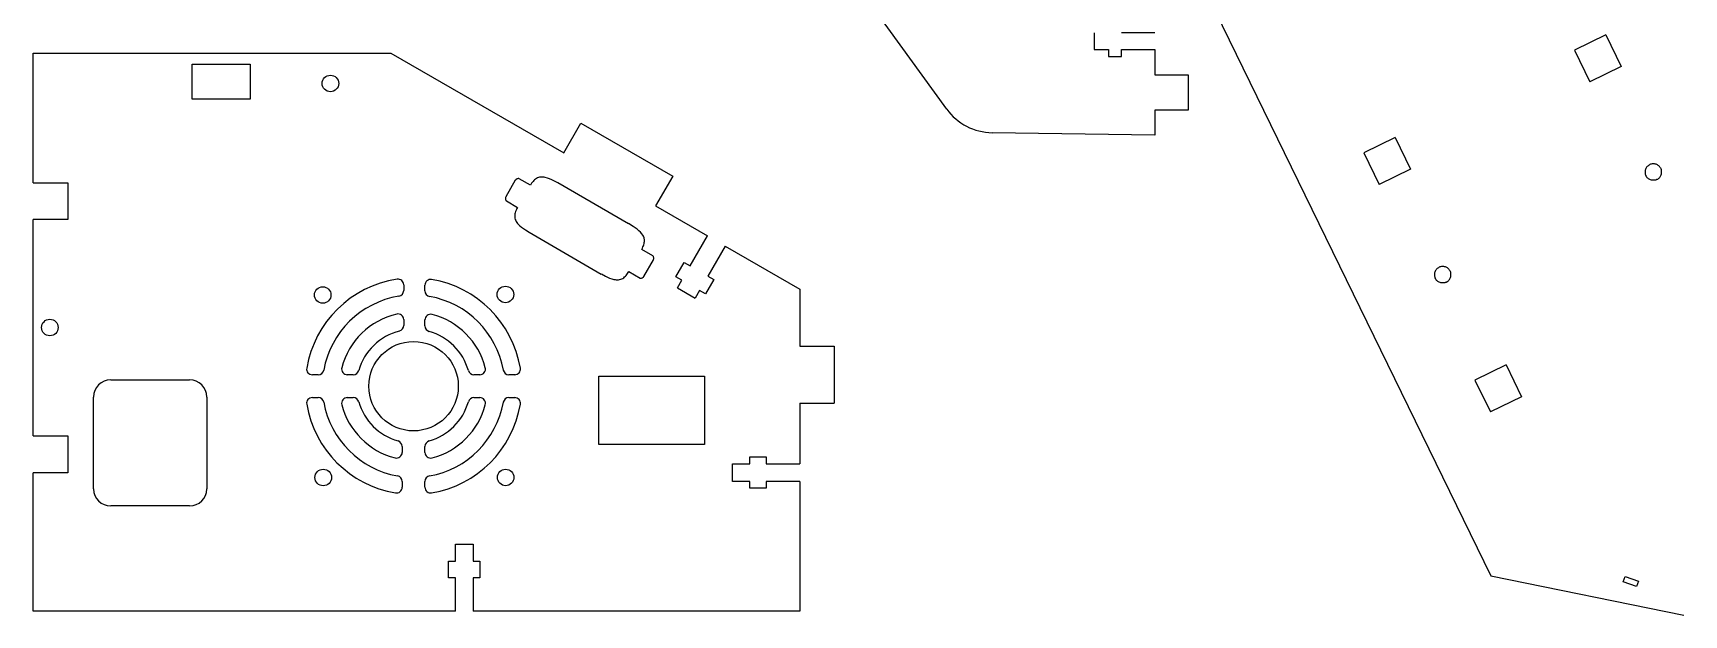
# Model space of a CAD drawing. Header units: millimetres. Extents: x -794 to 1477, y -521 to -225.
# Drawn here: x -792.6 to -503, y -519.3 to -417.1 of the extents above; entities that cross this region are included whole.
import ezdxf

# ---------------------------------------------------------------- set-up
doc = ezdxf.new("R2010")
doc.units = ezdxf.units.MM
doc.linetypes.add('HIDDEN', pattern=[9.525, 6.35, -3.175])
doc.layers.get('0').update_dxf_attribs({"color": 253, "lineweight": 70, "true_color": 0x8faf8f})
doc.layers.add('Hidden', color=98, linetype='Continuous', lineweight=70, true_color=0x054805)

msp = doc.modelspace()

# ---------------------------------------------------------------- linework, layer by layer
at = {"color": 98, "lineweight": -3, "true_color": 0x054805}
for p, q in [((-670.31, -238.81), (-536.86, -512.42)), ((-632.31, -430.49), (-644.8, -413.24)), ((-606.45, -417.12), (-606.45, -420.02)), ((-595.79, -417.12), (-601.65, -417.12)), ((-516.73, -417.45), (-522.21, -420.12)), ((-516.73, -417.45), (-514.01, -423.02)), ((-792.56, -420.67), (-729.78, -420.67)), ((-792.56, -443.4), (-792.56, -420.67)), ((-764.65, -428.73), (-764.65, -422.58)), ((-764.65, -422.58), (-754.5, -422.58)), ((-754.5, -422.58), (-754.5, -428.73)), ((-729.78, -420.67), (-699.46, -438.17)), ((-606.45, -420.02), (-603.95, -420.02)), ((-603.95, -420.02), (-603.95, -421.22)), ((-603.95, -421.22), (-601.65, -421.22)), ((-601.65, -420.02), (-595.79, -420.02)), ((-601.65, -421.22), (-601.65, -420.02)), ((-595.79, -420.02), (-595.79, -424.47)), ((-522.21, -420.12), (-519.49, -425.69)), ((-595.79, -424.47), (-589.95, -424.47)), ((-589.95, -424.47), (-589.95, -430.67)), ((-514.01, -423.02), (-519.49, -425.69)), ((-754.5, -428.73), (-764.65, -428.73)), ((-595.79, -430.67), (-595.79, -435.04)), ((-589.95, -430.67), (-595.79, -430.67)), ((-699.46, -438.17), (-696.46, -432.97)), ((-696.46, -432.97), (-680.35, -442.28)), ((-595.79, -435.04), (-624.36, -434.62)), ((-553.67, -435.46), (-559.15, -438.13)), ((-553.67, -435.46), (-550.95, -441.03)), ((-559.15, -438.13), (-556.44, -443.71)), ((-508.74, -440.13), (-508.88, -440.17)), ((-508.6, -440.1), (-508.74, -440.13)), ((-508.46, -440.08), (-508.6, -440.1)), ((-508.32, -440.08), (-508.46, -440.08)), ((-508.18, -440.1), (-508.32, -440.08)), ((-508.04, -440.12), (-508.18, -440.1)), ((-507.9, -440.16), (-508.04, -440.12)), ((-707.98, -442.96), (-709.66, -445.89)), ((-707.96, -442.95), (-707.97, -442.95)), ((-707.94, -442.93), (-707.96, -442.95)), ((-707.91, -442.9), (-707.94, -442.93)), ((-707.83, -442.84), (-707.91, -442.9)), ((-707.66, -442.75), (-707.83, -442.84)), ((-707.57, -442.71), (-707.66, -442.75)), ((-707.48, -442.69), (-707.57, -442.71)), ((-707.43, -442.68), (-707.48, -442.69)), ((-707.38, -442.68), (-707.43, -442.68)), ((-707.36, -442.69), (-707.38, -442.68)), ((-707.34, -442.69), (-707.36, -442.69)), ((-707.31, -442.7), (-707.34, -442.69)), ((-707.3, -442.7), (-707.31, -442.7)), ((-705.33, -443.84), (-707.29, -442.71)), ((-704.59, -442.9), (-704.74, -443.04)), ((-704.44, -442.77), (-704.59, -442.9)), ((-704.27, -442.66), (-704.44, -442.77)), ((-704.09, -442.57), (-704.27, -442.66)), ((-703.9, -442.5), (-704.09, -442.57)), ((-703.71, -442.45), (-703.9, -442.5)), ((-703.51, -442.41), (-703.71, -442.45)), ((-703.31, -442.4), (-703.51, -442.41)), ((-703.11, -442.41), (-703.31, -442.4)), ((-702.91, -442.44), (-703.11, -442.41)), ((-702.71, -442.47), (-702.91, -442.44)), ((-702.33, -442.58), (-702.71, -442.47)), ((-701.95, -442.72), (-702.33, -442.58)), ((-701.59, -442.89), (-701.95, -442.72)), ((-701.23, -443.06), (-701.59, -442.89)), ((-680.35, -442.28), (-683.36, -447.47)), ((-550.95, -441.03), (-556.44, -443.71)), ((-509.81, -441.34), (-509.82, -441.48)), ((-509.82, -441.48), (-509.82, -441.62)), ((-509.82, -441.62), (-509.81, -441.76)), ((-509.78, -441.2), (-509.81, -441.34)), ((-509.81, -441.76), (-509.78, -441.9)), ((-509.74, -441.06), (-509.78, -441.2)), ((-509.78, -441.9), (-509.73, -442.04)), ((-509.69, -440.93), (-509.74, -441.06)), ((-509.73, -442.04), (-509.71, -442.1)), ((-509.71, -442.1), (-509.69, -442.14)), ((-509.71, -442.1), (-509.68, -442.17)), ((-509.71, -442.1), (-509.68, -442.17)), ((-509.63, -440.8), (-509.69, -440.93)), ((-509.69, -442.14), (-509.68, -442.15)), ((-509.68, -442.17), (-509.61, -442.29)), ((-509.55, -440.68), (-509.63, -440.8)), ((-509.61, -442.29), (-509.53, -442.41)), ((-509.46, -440.57), (-509.55, -440.68)), ((-509.44, -442.52), (-509.53, -442.41)), ((-509.36, -440.47), (-509.46, -440.57)), ((-509.33, -442.62), (-509.44, -442.52)), ((-509.25, -440.38), (-509.36, -440.47)), ((-509.22, -442.71), (-509.33, -442.62)), ((-509.13, -440.3), (-509.25, -440.38)), ((-509.1, -442.79), (-509.22, -442.71)), ((-509.01, -440.23), (-509.13, -440.3)), ((-508.98, -442.85), (-509.1, -442.79)), ((-508.88, -440.17), (-509.01, -440.23)), ((-508.85, -442.9), (-508.98, -442.85)), ((-508.71, -442.94), (-508.85, -442.9)), ((-508.57, -442.97), (-508.71, -442.94)), ((-508.43, -442.98), (-508.57, -442.97)), ((-508.28, -442.98), (-508.43, -442.98)), ((-508.14, -442.96), (-508.28, -442.98)), ((-508, -442.93), (-508.14, -442.96)), ((-507.74, -442.84), (-508, -442.93)), ((-507.87, -442.89), (-508, -442.93)), ((-507.77, -440.21), (-507.9, -440.16)), ((-507.8, -442.86), (-507.87, -442.89)), ((-507.8, -442.86), (-507.75, -442.84)), ((-507.74, -442.84), (-507.8, -442.86)), ((-507.77, -442.85), (-507.8, -442.86)), ((-507.64, -440.28), (-507.77, -440.21)), ((-507.75, -442.84), (-507.77, -442.85)), ((-507.74, -442.84), (-507.75, -442.84)), ((-507.74, -442.84), (-507.61, -442.76)), ((-507.52, -440.36), (-507.64, -440.28)), ((-507.61, -442.76), (-507.49, -442.68)), ((-507.41, -440.45), (-507.52, -440.36)), ((-507.49, -442.68), (-507.38, -442.59)), ((-507.31, -440.55), (-507.41, -440.45)), ((-507.38, -442.59), (-507.28, -442.49)), ((-507.22, -440.65), (-507.31, -440.55)), ((-507.28, -442.49), (-507.19, -442.38)), ((-507.14, -440.77), (-507.22, -440.65)), ((-507.19, -442.38), (-507.12, -442.26)), ((-507.14, -440.77), (-507.07, -440.9)), ((-507.12, -442.26), (-507.05, -442.13)), ((-507.07, -440.9), (-507.01, -441.03)), ((-507.05, -442.13), (-507, -442)), ((-506.97, -441.17), (-507.01, -441.03)), ((-507, -442), (-506.96, -441.87)), ((-506.94, -441.31), (-506.97, -441.17)), ((-506.96, -441.87), (-506.94, -441.73)), ((-506.93, -441.45), (-506.94, -441.31)), ((-506.94, -441.73), (-506.92, -441.59)), ((-506.92, -441.59), (-506.93, -441.45)), ((-792.56, -443.4), (-786.44, -443.4)), ((-786.44, -443.4), (-786.44, -449.87)), ((-709.66, -445.89), (-709.69, -445.98)), ((-705.12, -443.5), (-705.33, -443.84)), ((-704.87, -443.18), (-705.12, -443.5)), ((-704.74, -443.04), (-704.87, -443.18)), ((-700.52, -443.45), (-701.23, -443.06)), ((-688.13, -450.6), (-700.51, -443.43)), ((-709.69, -445.98), (-709.7, -446.08)), ((-709.7, -446.08), (-709.7, -446.27)), ((-709.7, -446.27), (-709.68, -446.36)), ((-709.68, -446.36), (-709.66, -446.46)), ((-709.66, -446.46), (-709.64, -446.5)), ((-709.64, -446.5), (-709.61, -446.54)), ((-709.61, -446.54), (-709.6, -446.56)), ((-709.6, -446.56), (-709.58, -446.58)), ((-709.58, -446.58), (-709.56, -446.59)), ((-709.56, -446.59), (-709.54, -446.61)), ((-709.54, -446.61), (-707.58, -447.74)), ((-707.98, -448.66), (-708.03, -448.85)), ((-707.92, -448.46), (-707.98, -448.66)), ((-707.77, -448.09), (-707.92, -448.46)), ((-707.68, -447.91), (-707.77, -448.09)), ((-707.61, -447.78), (-707.68, -447.91)), ((-707.58, -447.74), (-707.61, -447.78)), ((-683.36, -447.47), (-674.26, -452.72)), ((-786.44, -449.87), (-792.56, -449.87)), ((-792.56, -487.86), (-792.56, -449.87)), ((-708.06, -449.05), (-708.07, -449.25)), ((-708.07, -449.25), (-708.06, -449.45)), ((-708.03, -448.85), (-708.06, -449.05)), ((-708.06, -449.45), (-708.03, -449.65)), ((-708.03, -449.65), (-707.98, -449.84)), ((-707.98, -449.84), (-707.91, -450.03)), ((-707.91, -450.03), (-707.82, -450.21)), ((-707.82, -450.21), (-707.71, -450.38)), ((-707.71, -450.38), (-707.59, -450.54)), ((-707.59, -450.54), (-707.46, -450.69)), ((-707.46, -450.69), (-707.17, -450.97)), ((-707.17, -450.97), (-706.86, -451.22)), ((-706.86, -451.22), (-706.54, -451.46)), ((-706.54, -451.46), (-706.2, -451.68)), ((-706.2, -451.68), (-705.52, -452.1)), ((-687.31, -451.09), (-688.12, -450.59)), ((-686.93, -451.34), (-687.31, -451.09)), ((-686.59, -451.58), (-686.93, -451.34)), ((-686.28, -451.83), (-686.59, -451.58)), ((-705.52, -452.1), (-692.89, -459.44)), ((-686.01, -452.09), (-686.28, -451.83)), ((-685.77, -452.35), (-686.01, -452.09)), ((-685.59, -452.63), (-685.77, -452.35)), ((-685.51, -452.77), (-685.59, -452.63)), ((-685.59, -454.68), (-685.5, -454.48)), ((-685.45, -452.92), (-685.51, -452.77)), ((-685.5, -454.48), (-685.43, -454.28)), ((-685.39, -453.07), (-685.45, -452.92)), ((-685.43, -454.28), (-685.38, -454.09)), ((-685.36, -453.23), (-685.39, -453.07)), ((-685.38, -454.09), (-685.35, -453.9)), ((-685.33, -453.39), (-685.36, -453.23)), ((-685.35, -453.9), (-685.33, -453.73)), ((-685.32, -453.55), (-685.33, -453.39)), ((-685.33, -453.73), (-685.32, -453.55)), ((-677.32, -458.02), (-674.26, -452.72)), ((-671.14, -454.52), (-674.2, -459.82)), ((-671.14, -454.52), (-658.06, -462.07)), ((-685.81, -455.11), (-685.69, -454.89)), ((-683.85, -456.24), (-685.81, -455.11)), ((-685.69, -454.89), (-685.59, -454.68)), ((-685.42, -459.89), (-683.73, -456.96)), ((-683.83, -456.26), (-683.85, -456.24)), ((-683.81, -456.27), (-683.83, -456.26)), ((-683.79, -456.29), (-683.81, -456.27)), ((-683.78, -456.31), (-683.79, -456.29)), ((-683.76, -456.35), (-683.78, -456.31)), ((-683.74, -456.4), (-683.76, -456.35)), ((-683.71, -456.49), (-683.74, -456.4)), ((-683.73, -456.96), (-683.71, -456.87)), ((-683.7, -456.58), (-683.71, -456.49)), ((-683.71, -456.87), (-683.7, -456.78)), ((-683.7, -456.78), (-683.7, -456.58)), ((-679.81, -459.93), (-678.36, -457.42)), ((-678.36, -457.42), (-677.32, -458.02)), ((-692.87, -459.4), (-692.17, -459.79)), ((-692.17, -459.79), (-691.81, -459.97)), ((-691.81, -459.97), (-691.44, -460.13)), ((-691.44, -460.13), (-691.06, -460.27)), ((-691.06, -460.27), (-690.68, -460.38)), ((-690.68, -460.38), (-690.48, -460.42)), ((-689.88, -460.44), (-689.68, -460.41)), ((-689.68, -460.41), (-689.49, -460.35)), ((-689.49, -460.35), (-689.3, -460.28)), ((-689.3, -460.28), (-689.13, -460.19)), ((-689.13, -460.19), (-688.96, -460.08)), ((-688.96, -460.08), (-688.8, -459.95)), ((-688.8, -459.95), (-688.65, -459.81)), ((-688.65, -459.81), (-688.52, -459.67)), ((-688.52, -459.67), (-688.27, -459.35)), ((-688.27, -459.35), (-688.06, -459.01)), ((-688.06, -459.01), (-686.1, -460.14)), ((-686.09, -460.15), (-686.08, -460.15)), ((-686.08, -460.15), (-686.06, -460.16)), ((-686.06, -460.16), (-686.03, -460.17)), ((-686.03, -460.17), (-686.01, -460.17)), ((-686.01, -460.17), (-685.96, -460.17)), ((-685.96, -460.17), (-685.91, -460.17)), ((-685.91, -460.17), (-685.82, -460.14)), ((-685.82, -460.14), (-685.73, -460.1)), ((-685.73, -460.1), (-685.56, -460.01)), ((-685.56, -460.01), (-685.49, -459.95)), ((-685.49, -459.95), (-685.45, -459.92)), ((-685.45, -459.92), (-685.43, -459.91)), ((-685.43, -459.91), (-685.42, -459.9)), ((-678.77, -460.53), (-679.81, -459.93)), ((-674.2, -459.82), (-673.16, -460.42)), ((-546.75, -459.35), (-546.76, -459.5)), ((-546.76, -459.5), (-546.76, -459.64)), ((-546.76, -459.64), (-546.75, -459.78)), ((-546.73, -459.21), (-546.75, -459.35)), ((-546.75, -459.78), (-546.72, -459.92)), ((-546.69, -459.08), (-546.73, -459.21)), ((-546.72, -459.92), (-546.67, -460.06)), ((-546.63, -458.95), (-546.69, -459.08)), ((-546.67, -460.06), (-546.65, -460.12)), ((-546.65, -460.12), (-546.63, -460.15)), ((-546.65, -460.12), (-546.62, -460.19)), ((-546.65, -460.12), (-546.62, -460.18)), ((-546.57, -458.82), (-546.63, -458.95)), ((-546.63, -460.15), (-546.63, -460.17)), ((-546.62, -460.19), (-546.55, -460.31)), ((-546.49, -458.7), (-546.57, -458.82)), ((-546.55, -460.31), (-546.47, -460.43)), ((-546.4, -458.59), (-546.49, -458.7)), ((-546.3, -458.49), (-546.4, -458.59)), ((-546.19, -458.4), (-546.3, -458.49)), ((-546.08, -458.32), (-546.19, -458.4)), ((-545.95, -458.25), (-546.08, -458.32)), ((-545.82, -458.19), (-545.95, -458.25)), ((-545.68, -458.15), (-545.82, -458.19)), ((-545.55, -458.12), (-545.68, -458.15)), ((-545.4, -458.1), (-545.55, -458.12)), ((-545.26, -458.1), (-545.4, -458.1)), ((-545.12, -458.11), (-545.26, -458.1)), ((-544.98, -458.14), (-545.12, -458.11)), ((-544.84, -458.18), (-544.98, -458.14)), ((-544.71, -458.23), (-544.84, -458.18)), ((-544.58, -458.3), (-544.71, -458.23)), ((-544.47, -458.37), (-544.58, -458.3)), ((-544.35, -458.46), (-544.47, -458.37)), ((-544.25, -458.56), (-544.35, -458.46)), ((-544.16, -458.67), (-544.25, -458.56)), ((-544.22, -460.5), (-544.14, -460.39)), ((-544.08, -458.79), (-544.16, -458.67)), ((-544.14, -460.39), (-544.06, -460.28)), ((-544.08, -458.79), (-544.01, -458.91)), ((-544.06, -460.28), (-544, -460.15)), ((-544.01, -458.91), (-543.95, -459.05)), ((-544, -460.15), (-543.94, -460.02)), ((-543.91, -459.19), (-543.95, -459.05)), ((-543.94, -460.02), (-543.91, -459.89)), ((-543.88, -459.33), (-543.91, -459.19)), ((-543.91, -459.89), (-543.88, -459.75)), ((-543.87, -459.47), (-543.88, -459.33)), ((-543.88, -459.75), (-543.87, -459.61)), ((-543.87, -459.61), (-543.87, -459.47)), ((-727.55, -461.33), (-727.55, -462.34)), ((-723.82, -462.39), (-723.82, -461.37)), ((-690.48, -460.42), (-690.28, -460.44)), ((-690.28, -460.44), (-690.08, -460.45)), ((-690.08, -460.45), (-689.88, -460.44)), ((-679.55, -461.87), (-678.77, -460.53)), ((-679.55, -461.87), (-676.43, -463.67)), ((-675.65, -462.33), (-676.43, -463.67)), ((-674.61, -462.93), (-675.65, -462.33)), ((-673.16, -460.42), (-674.61, -462.93)), ((-658.06, -462.07), (-658.06, -472.11)), ((-546.38, -460.54), (-546.47, -460.43)), ((-546.28, -460.64), (-546.38, -460.54)), ((-546.17, -460.73), (-546.28, -460.64)), ((-546.05, -460.8), (-546.17, -460.73)), ((-545.92, -460.87), (-546.05, -460.8)), ((-545.79, -460.92), (-545.92, -460.87)), ((-545.65, -460.96), (-545.79, -460.92)), ((-545.51, -460.99), (-545.65, -460.96)), ((-545.37, -461), (-545.51, -460.99)), ((-545.23, -461), (-545.37, -461)), ((-545.09, -460.98), (-545.23, -461)), ((-544.95, -460.95), (-545.09, -460.98)), ((-544.68, -460.85), (-544.95, -460.95)), ((-544.81, -460.91), (-544.95, -460.95)), ((-544.74, -460.88), (-544.81, -460.91)), ((-544.68, -460.85), (-544.74, -460.88)), ((-544.74, -460.88), (-544.7, -460.86)), ((-544.71, -460.87), (-544.74, -460.88)), ((-544.7, -460.86), (-544.71, -460.87)), ((-544.68, -460.85), (-544.55, -460.78)), ((-544.55, -460.78), (-544.43, -460.7)), ((-544.43, -460.7), (-544.32, -460.61)), ((-544.32, -460.61), (-544.22, -460.5)), ((-727.55, -467.43), (-727.55, -468.46)), ((-723.82, -468.54), (-723.82, -467.5)), ((-658.06, -472.11), (-652.06, -472.11)), ((-652.06, -472.11), (-652.06, -482.11)), ((-742.55, -477.12), (-743.57, -477.12)), ((-736.4, -477.12), (-737.44, -477.12)), ((-714.2, -477.12), (-715.24, -477.12)), ((-708.07, -477.12), (-709.09, -477.12)), ((-693.31, -477.37), (-674.81, -477.37)), ((-693.31, -489.37), (-693.31, -477.37)), ((-674.81, -477.37), (-674.81, -489.37)), ((-534.19, -475.39), (-539.68, -478.06)), ((-534.19, -475.39), (-531.48, -480.97)), ((-778.94, -478.03), (-765.1, -478.03)), ((-539.68, -478.06), (-536.96, -483.64)), ((-781.94, -497.15), (-781.94, -481.03)), ((-762.1, -481.03), (-762.1, -497.15)), ((-743.57, -481.12), (-742.55, -481.12)), ((-737.44, -481.12), (-736.4, -481.12)), ((-715.24, -481.12), (-714.2, -481.12)), ((-709.09, -481.12), (-708.07, -481.12)), ((-658.06, -482.11), (-652.06, -482.11)), ((-658.06, -482.11), (-658.06, -492.75)), ((-531.48, -480.97), (-536.96, -483.64)), ((-792.56, -487.86), (-786.44, -487.86)), ((-786.44, -487.86), (-786.44, -494.32)), ((-727.82, -489.7), (-727.82, -490.74)), ((-723.82, -490.74), (-723.82, -489.7)), ((-674.81, -489.37), (-693.31, -489.37)), ((-666.86, -491.55), (-663.96, -491.55)), ((-666.86, -492.75), (-666.86, -491.55)), ((-663.96, -491.55), (-663.96, -492.75)), ((-786.44, -494.32), (-792.56, -494.32)), ((-792.56, -518.64), (-792.56, -494.32)), ((-669.86, -492.75), (-666.86, -492.75)), ((-669.86, -495.85), (-669.86, -492.75)), ((-663.96, -492.75), (-658.06, -492.75)), ((-727.82, -495.85), (-727.82, -496.87)), ((-723.82, -496.87), (-723.82, -495.85)), ((-666.86, -495.85), (-669.86, -495.85)), ((-666.86, -497.05), (-666.86, -495.85)), ((-663.96, -497.05), (-666.86, -497.05)), ((-658.06, -495.85), (-663.96, -495.85)), ((-663.96, -495.85), (-663.96, -497.05)), ((-658.06, -495.85), (-658.06, -518.64)), ((-765.1, -500.15), (-778.94, -500.15)), ((-718.49, -509.84), (-718.49, -506.84)), ((-718.49, -506.84), (-715.37, -506.84)), ((-715.37, -506.84), (-715.37, -509.84)), ((-719.69, -512.74), (-719.69, -509.84)), ((-719.69, -509.84), (-718.49, -509.84)), ((-715.37, -509.84), (-714.17, -509.84)), ((-714.17, -509.84), (-714.17, -512.74)), ((-536.86, -512.42), (-503, -519.29)), ((-513.66, -513.47), (-513.33, -512.53)), ((-513.33, -512.53), (-510.97, -513.34)), ((-718.49, -512.74), (-719.69, -512.74)), ((-718.49, -518.64), (-718.49, -512.74)), ((-714.17, -512.74), (-715.37, -512.74)), ((-715.37, -512.74), (-715.37, -518.64)), ((-511.3, -514.28), (-513.66, -513.47)), ((-510.97, -513.34), (-511.3, -514.28)), ((-718.49, -518.64), (-792.56, -518.64)), ((-658.06, -518.64), (-715.37, -518.64))]:
    msp.add_line(p, q, dxfattribs=at)
for centre, radius in [((-740.4, -425.98), 1.45), ((-741.75, -463.11), 1.45), ((-709.71, -463.02), 1.45), ((-789.61, -468.82), 1.45), ((-725.82, -479.12), 7.85), ((-741.66, -495.15), 1.45), ((-709.67, -495.14), 1.45)]:
    msp.add_circle(centre, radius, dxfattribs=at)
for centre, radius, start, end in [((-624.21, -424.62), 10, 215.9002, 269.1638), ((-725.82, -479.12), 19, 98.7301, 170.4059), ((-728.55, -461.33), 1, 0, 98.7301), ((-722.82, -461.37), 1, 80.4059, 180), ((-725.82, -479.12), 19, 9.5941, 80.4059), ((-728.55, -462.34), 1, 279.248, 0), ((-722.82, -462.39), 1, 180, 259.8358), ((-725.82, -479.12), 16, 99.248, 169.8358), ((-725.82, -479.12), 16, 10.1642, 79.8358), ((-725.82, -479.12), 13, 103.16, 165.5225), ((-728.55, -467.43), 1, 0, 103.16), ((-728.55, -468.46), 1, 284.381, 0), ((-722.82, -467.5), 1, 75.5225, 180), ((-722.82, -468.54), 1, 180, 254.1734), ((-725.82, -479.12), 13, 14.4775, 75.5225), ((-725.82, -479.12), 10, 104.381, 164.1734), ((-725.82, -479.12), 10, 15.8266, 74.1734), ((-743.57, -476.12), 1, 170.4059, 270), ((-742.55, -476.12), 1, 270, 349.8358), ((-737.44, -476.12), 1, 165.5225, 270), ((-736.4, -476.12), 1, 270, 344.1734), ((-715.24, -476.12), 1, 195.8266, 270), ((-714.2, -476.12), 1, 270, 14.4775), ((-709.09, -476.12), 1, 190.1642, 270), ((-708.07, -476.12), 1, 270, 9.5941), ((-778.94, -481.03), 3, 90, 180), ((-765.1, -481.03), 3, 0, 90), ((-743.57, -482.12), 1, 90, 189.5941), ((-725.82, -479.12), 19, 189.5941, 260.4059), ((-742.55, -482.12), 1, 10.1642, 90), ((-725.82, -479.12), 16, 190.1642, 259.8358), ((-737.44, -482.12), 1, 90, 194.4775), ((-725.82, -479.12), 13, 194.4775, 255.5225), ((-736.4, -482.12), 1, 15.8266, 90), ((-725.82, -479.12), 10, 195.8266, 254.1734), ((-725.82, -479.12), 10, 285.8266, 344.1734), ((-725.82, -479.12), 16, 280.1642, 349.8358), ((-725.82, -479.12), 19, 279.5941, 350.4059), ((-725.82, -479.12), 13, 284.4775, 345.5225), ((-715.24, -482.12), 1, 90, 164.1734), ((-714.2, -482.12), 1, 345.5225, 90), ((-709.09, -482.12), 1, 90, 169.8358), ((-708.07, -482.12), 1, 350.4059, 90), ((-728.82, -489.7), 1, 0, 74.1734), ((-722.82, -489.7), 1, 105.8266, 180), ((-728.82, -490.74), 1, 255.5225, 0), ((-722.82, -490.74), 1, 180, 284.4775), ((-728.82, -495.85), 1, 0, 79.8358), ((-722.82, -495.85), 1, 100.1642, 180), ((-778.94, -497.15), 3, 180, 270), ((-765.1, -497.15), 3, 270, 0), ((-728.82, -496.87), 1, 260.4059, 0), ((-722.82, -496.87), 1, 180, 279.5941)]:
    msp.add_arc(centre, radius, start, end, dxfattribs=at)
at = {"layer": 'Hidden', "linetype": 'HIDDEN', "lineweight": -3}
for p, q in [((-707.29, -442.71), (-707.3, -442.71)), ((-707.3, -442.71), (-707.3, -442.71)), ((-707.3, -442.71), (-707.3, -442.71)), ((-707.3, -442.71), (-707.3, -442.71)), ((-707.3, -442.71), (-707.3, -442.71)), ((-707.3, -442.71), (-707.3, -442.71)), ((-707.3, -442.71), (-707.3, -442.71)), ((-707.3, -442.71), (-707.3, -442.71)), ((-707.3, -442.71), (-707.3, -442.71)), ((-707.3, -442.71), (-707.3, -442.71)), ((-707.3, -442.71), (-707.3, -442.71)), ((-707.3, -442.71), (-707.3, -442.71)), ((-707.3, -442.71), (-707.3, -442.71)), ((-707.3, -442.71), (-707.3, -442.71)), ((-707.3, -442.71), (-707.3, -442.71)), ((-707.3, -442.71), (-707.3, -442.71)), ((-707.3, -442.71), (-707.3, -442.71)), ((-707.3, -442.71), (-707.3, -442.71)), ((-707.29, -442.71), (-707.29, -442.71)), ((-707.29, -442.71), (-707.29, -442.71)), ((-707.29, -442.71), (-707.29, -442.71)), ((-707.29, -442.71), (-707.29, -442.71)), ((-707.29, -442.71), (-707.29, -442.71)), ((-707.29, -442.71), (-707.29, -442.71)), ((-707.29, -442.71), (-707.29, -442.71)), ((-707.3, -442.71), (-707.29, -442.71)), ((-707.29, -442.71), (-707.29, -442.71)), ((-707.29, -442.71), (-707.29, -442.71)), ((-509.69, -442.14), (-509.71, -442.1)), ((-509.69, -442.14), (-509.68, -442.15)), ((-509.68, -442.17), (-509.68, -442.17)), ((-546.65, -460.12), (-546.62, -460.18)), ((-546.63, -460.15), (-546.65, -460.12)), ((-546.63, -460.15), (-546.63, -460.17)), ((-546.62, -460.18), (-546.62, -460.19))]:
    msp.add_line(p, q, dxfattribs=at)

doc.saveas('drawing.dxf')
